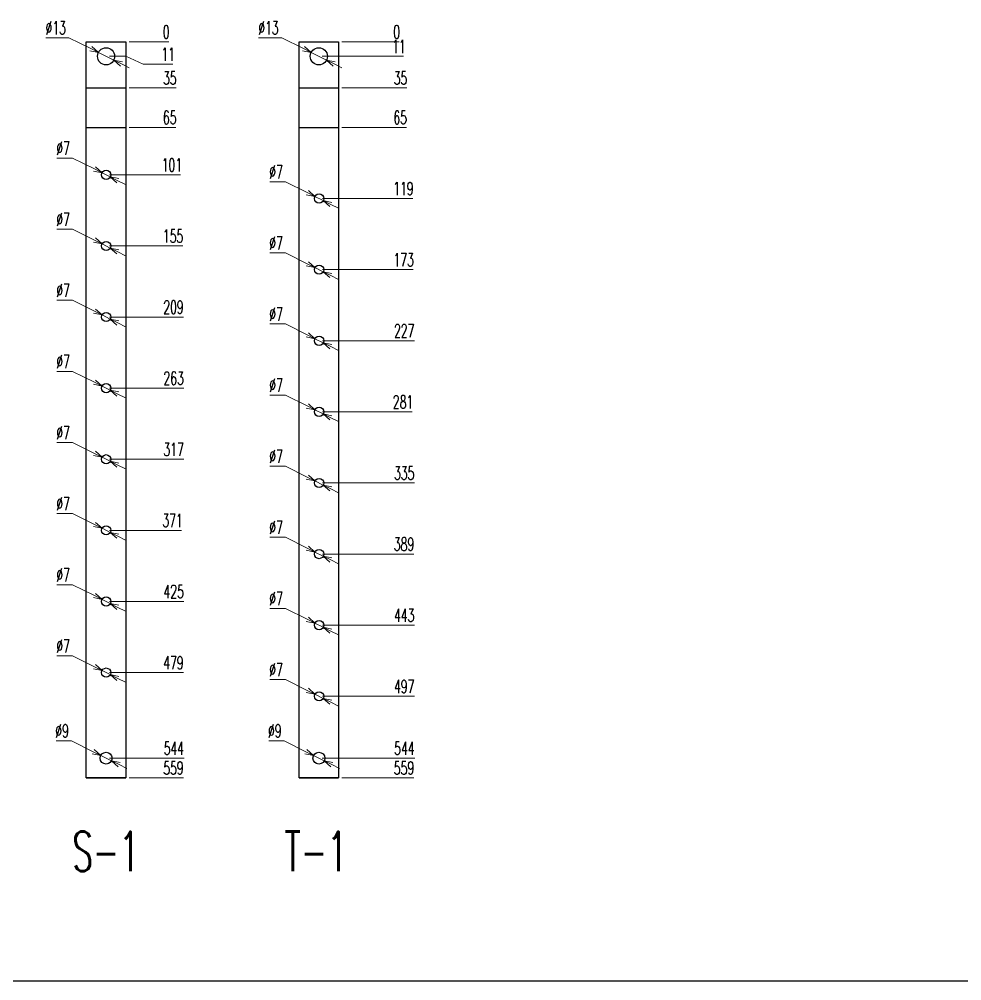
# Model space of a CAD drawing. Header units: millimetres. Extents: x 28713 to 59118, y -54378 to -19615.
# Drawn here: x 38097 to 38813, y -41122 to -40392 of the extents above; entities that cross this region are included whole.
import ezdxf
from ezdxf.enums import TextEntityAlignment as Align

# ---------------------------------------------------------------- set-up
doc = ezdxf.new("R2010")
doc.units = ezdxf.units.MM
doc.header["$LTSCALE"] = 3
doc.layers.add('@.VISIBLE', color=7, linetype='Continuous')
doc.styles.add('Ann_w01', font='romans.shx', dxfattribs={"width": 0.6, "bigfont": 'chineset.shx'})
doc.dimstyles.new('Dim 01_SC05', dxfattribs={"dimscale": 5, "dimtxt": 2, "dimasz": 1.3, "dimexe": 0.5, "dimexo": 0.5, "dimgap": 0.5, "dimtad": 1, "dimtoh": 1, "dimdec": 1, "dimzin": 12, "dimdsep": 46, "dimtxsty": 'Ann_w01', "dimblk": 'OPEN30', "dimcen": 1.5, "dimclrd": 6, "dimclre": 6, "dimclrt": 3, "dimadec": 1, "dimazin": 3, "dimtm": 1e-09, "dimtfac": 1, "dimtdec": 1, "dimtmove": 0, "dimatfit": 3, "dimldrblk": 'OPEN30', "dimfxl": 1, "dimtolj": 1, "dimlwd": 20, "dimlwe": 20, "dimarcsym": 0})

# ---------------------------------------------------------------- blocks, each defined once
blk = doc.blocks.new('*D1082')
at = {"color": 6, "lineweight": 20, "transparency": 16777216}
blk.add_line((38180.85, -40967.8), (38222.09, -40967.8), dxfattribs=at)
at = {"layer": 'Defpoints', "color": 0, "transparency": 16777216}
for p in [(38163.35, -40408.8), (38178.35, -40967.8), (38204.44, -40967.8)]:
    blk.add_point(p, dxfattribs=at)
at = {"color": 3, "transparency": 16777216, "insert": (38214.52, -40960.3), "char_height": 10, "attachment_point": 5, "style": 'Ann_w01'}
blk.add_mtext('\\A1;559', dxfattribs=at)
blk = doc.blocks.new('_Open30')
at = {"color": 0, "linetype": 'ByBlock', "lineweight": -2}
for p, q in [((-1, 0.27), (0, 0)), ((0, 0), (-1, -0.27)), ((0, 0), (-1, 0))]:
    blk.add_line(p, q, dxfattribs=at)
blk = doc.blocks.new('*D1083')
at = {"color": 6, "lineweight": 20, "transparency": 16777216}
blk.add_line((38165.85, -40952.8), (38222.66, -40952.8), dxfattribs=at)
at = {"layer": 'Defpoints', "color": 0, "transparency": 16777216}
for p in [(38163.35, -40408.8), (38163.35, -40952.8), (38204.44, -40952.8)]:
    blk.add_point(p, dxfattribs=at)
at = {"color": 3, "transparency": 16777216, "insert": (38214.8, -40945.3), "char_height": 10, "attachment_point": 5, "style": 'Ann_w01'}
blk.add_mtext('\\A1;544', dxfattribs=at)
blk = doc.blocks.new('*D1084')
at = {"color": 6, "lineweight": 20, "transparency": 16777216}
blk.add_line((38165.91, -40887.82), (38222.09, -40887.82), dxfattribs=at)
at = {"layer": 'Defpoints', "color": 0, "transparency": 16777216}
for p in [(38163.35, -40408.8), (38163.41, -40887.82), (38204.44, -40887.82)]:
    blk.add_point(p, dxfattribs=at)
at = {"color": 3, "transparency": 16777216, "insert": (38214.52, -40880.32), "char_height": 10, "attachment_point": 5, "style": 'Ann_w01'}
blk.add_mtext('\\A1;479', dxfattribs=at)
blk = doc.blocks.new('*D1085')
at = {"color": 6, "lineweight": 20, "transparency": 16777216}
blk.add_line((38165.91, -40833.82), (38222.37, -40833.82), dxfattribs=at)
at = {"layer": 'Defpoints', "color": 0, "transparency": 16777216}
for p in [(38163.35, -40408.8), (38163.41, -40833.82), (38204.44, -40833.82)]:
    blk.add_point(p, dxfattribs=at)
at = {"color": 3, "transparency": 16777216, "insert": (38214.66, -40826.32), "char_height": 10, "attachment_point": 5, "style": 'Ann_w01'}
blk.add_mtext('\\A1;425', dxfattribs=at)
blk = doc.blocks.new('*D1086')
at = {"color": 6, "lineweight": 20, "transparency": 16777216}
blk.add_line((38165.91, -40779.82), (38220.66, -40779.82), dxfattribs=at)
at = {"layer": 'Defpoints', "color": 0, "transparency": 16777216}
for p in [(38163.35, -40408.8), (38163.41, -40779.82), (38204.44, -40779.82)]:
    blk.add_point(p, dxfattribs=at)
at = {"color": 3, "transparency": 16777216, "insert": (38213.8, -40772.32), "char_height": 10, "attachment_point": 5, "style": 'Ann_w01'}
blk.add_mtext('\\A1;371', dxfattribs=at)
blk = doc.blocks.new('*D1087')
at = {"color": 6, "lineweight": 20, "transparency": 16777216}
blk.add_line((38165.91, -40725.82), (38222.37, -40725.82), dxfattribs=at)
at = {"layer": 'Defpoints', "color": 0, "transparency": 16777216}
for p in [(38163.35, -40408.8), (38163.41, -40725.82), (38204.44, -40725.82)]:
    blk.add_point(p, dxfattribs=at)
at = {"color": 3, "transparency": 16777216, "insert": (38214.66, -40718.32), "char_height": 10, "attachment_point": 5, "style": 'Ann_w01'}
blk.add_mtext('\\A1;317', dxfattribs=at)
blk = doc.blocks.new('*D1088')
at = {"color": 6, "lineweight": 20, "transparency": 16777216}
blk.add_line((38165.91, -40671.82), (38222.37, -40671.82), dxfattribs=at)
at = {"layer": 'Defpoints', "color": 0, "transparency": 16777216}
for p in [(38163.35, -40408.8), (38163.41, -40671.82), (38204.44, -40671.82)]:
    blk.add_point(p, dxfattribs=at)
at = {"color": 3, "transparency": 16777216, "insert": (38214.66, -40664.32), "char_height": 10, "attachment_point": 5, "style": 'Ann_w01'}
blk.add_mtext('\\A1;263', dxfattribs=at)
blk = doc.blocks.new('*D1089')
at = {"color": 6, "lineweight": 20, "transparency": 16777216}
blk.add_line((38165.91, -40617.82), (38222.09, -40617.82), dxfattribs=at)
at = {"layer": 'Defpoints', "color": 0, "transparency": 16777216}
for p in [(38163.35, -40408.8), (38163.41, -40617.82), (38204.44, -40617.82)]:
    blk.add_point(p, dxfattribs=at)
at = {"color": 3, "transparency": 16777216, "insert": (38214.52, -40610.32), "char_height": 10, "attachment_point": 5, "style": 'Ann_w01'}
blk.add_mtext('\\A1;209', dxfattribs=at)
blk = doc.blocks.new('*D1090')
at = {"color": 6, "lineweight": 20, "transparency": 16777216}
blk.add_line((38165.91, -40563.82), (38221.52, -40563.82), dxfattribs=at)
at = {"layer": 'Defpoints', "color": 0, "transparency": 16777216}
for p in [(38163.35, -40408.8), (38163.41, -40563.82), (38204.44, -40563.82)]:
    blk.add_point(p, dxfattribs=at)
at = {"color": 3, "transparency": 16777216, "insert": (38214.23, -40556.32), "char_height": 10, "attachment_point": 5, "style": 'Ann_w01'}
blk.add_mtext('\\A1;155', dxfattribs=at)
blk = doc.blocks.new('*D1091')
at = {"color": 6, "lineweight": 20, "transparency": 16777216}
blk.add_line((38165.91, -40509.82), (38219.8, -40509.82), dxfattribs=at)
at = {"layer": 'Defpoints', "color": 0, "transparency": 16777216}
for p in [(38163.35, -40408.8), (38163.41, -40509.82), (38204.44, -40509.82)]:
    blk.add_point(p, dxfattribs=at)
at = {"color": 3, "transparency": 16777216, "insert": (38213.37, -40502.32), "char_height": 10, "attachment_point": 5, "style": 'Ann_w01'}
blk.add_mtext('\\A1;101', dxfattribs=at)
blk = doc.blocks.new('*D1092')
at = {"color": 6, "lineweight": 20, "transparency": 16777216}
blk.add_line((38180.85, -40473.8), (38216.37, -40473.8), dxfattribs=at)
at = {"layer": 'Defpoints', "color": 0, "transparency": 16777216}
for p in [(38163.35, -40408.8), (38178.35, -40473.8), (38204.44, -40473.8)]:
    blk.add_point(p, dxfattribs=at)
at = {"color": 3, "transparency": 16777216, "insert": (38211.66, -40466.3), "char_height": 10, "attachment_point": 5, "style": 'Ann_w01'}
blk.add_mtext('\\A1;65', dxfattribs=at)
blk = doc.blocks.new('*D1093')
at = {"color": 6, "lineweight": 20, "transparency": 16777216}
blk.add_line((38180.85, -40443.8), (38216.66, -40443.8), dxfattribs=at)
at = {"layer": 'Defpoints', "color": 0, "transparency": 16777216}
for p in [(38163.35, -40408.8), (38178.35, -40443.8), (38204.44, -40443.8)]:
    blk.add_point(p, dxfattribs=at)
at = {"color": 3, "transparency": 16777216, "insert": (38211.8, -40436.3), "char_height": 10, "attachment_point": 5, "style": 'Ann_w01'}
blk.add_mtext('\\A1;35', dxfattribs=at)
blk = doc.blocks.new('*D1094')
at = {"color": 6, "lineweight": 20, "transparency": 16777216}
for p, q in [((38165.85, -40419.8), (38178.44, -40419.8)), ((38178.44, -40419.8), (38191.44, -40425.78)), ((38191.44, -40425.78), (38214.09, -40425.78))]:
    blk.add_line(p, q, dxfattribs=at)
at = {"layer": 'Defpoints', "color": 0, "transparency": 16777216}
for p in [(38163.35, -40408.8), (38163.35, -40419.8), (38204.44, -40425.78)]:
    blk.add_point(p, dxfattribs=at)
at = {"color": 3, "transparency": 16777216, "insert": (38210.52, -40418.28), "char_height": 10, "attachment_point": 5, "style": 'Ann_w01'}
blk.add_mtext('\\A1;11', dxfattribs=at)
blk = doc.blocks.new('*D1095')
at = {"color": 6, "lineweight": 20, "transparency": 16777216}
blk.add_line((38180.85, -40408.8), (38210.94, -40408.8), dxfattribs=at)
at = {"layer": 'Defpoints', "color": 0, "transparency": 16777216}
for p in [(38163.35, -40408.8), (38178.35, -40408.8), (38204.44, -40408.8)]:
    blk.add_point(p, dxfattribs=at)
at = {"color": 3, "transparency": 16777216, "insert": (38208.94, -40401.3), "char_height": 10, "attachment_point": 5, "style": 'Ann_w01'}
blk.add_mtext('\\A1;0', dxfattribs=at)
blk = doc.blocks.new('*D1096')
at = {"color": 6, "lineweight": 20, "transparency": 16777216}
blk.add_line((38342.44, -40967.8), (38397.16, -40967.8), dxfattribs=at)
at = {"layer": 'Defpoints', "color": 0, "transparency": 16777216}
for p in [(38324.94, -40408.8), (38339.94, -40967.8), (38379.52, -40967.8)]:
    blk.add_point(p, dxfattribs=at)
at = {"color": 3, "transparency": 16777216, "insert": (38389.59, -40960.3), "char_height": 10, "attachment_point": 5, "style": 'Ann_w01'}
blk.add_mtext('\\A1;559', dxfattribs=at)
blk = doc.blocks.new('*D1097')
at = {"color": 6, "lineweight": 20, "transparency": 16777216}
blk.add_line((38327.44, -40952.8), (38397.73, -40952.8), dxfattribs=at)
at = {"layer": 'Defpoints', "color": 0, "transparency": 16777216}
for p in [(38324.94, -40408.8), (38324.94, -40952.8), (38379.52, -40952.8)]:
    blk.add_point(p, dxfattribs=at)
at = {"color": 3, "transparency": 16777216, "insert": (38389.87, -40945.3), "char_height": 10, "attachment_point": 5, "style": 'Ann_w01'}
blk.add_mtext('\\A1;544', dxfattribs=at)
blk = doc.blocks.new('*D1098')
at = {"color": 6, "lineweight": 20, "transparency": 16777216}
blk.add_line((38327.61, -40905.82), (38397.44, -40905.82), dxfattribs=at)
at = {"layer": 'Defpoints', "color": 0, "transparency": 16777216}
for p in [(38324.94, -40408.8), (38325.11, -40905.82), (38379.52, -40905.82)]:
    blk.add_point(p, dxfattribs=at)
at = {"color": 3, "transparency": 16777216, "insert": (38389.73, -40898.32), "char_height": 10, "attachment_point": 5, "style": 'Ann_w01'}
blk.add_mtext('\\A1;497', dxfattribs=at)
blk = doc.blocks.new('*D1099')
at = {"color": 6, "lineweight": 20, "transparency": 16777216}
blk.add_line((38327.61, -40851.82), (38397.44, -40851.82), dxfattribs=at)
at = {"layer": 'Defpoints', "color": 0, "transparency": 16777216}
for p in [(38324.94, -40408.8), (38325.11, -40851.82), (38379.52, -40851.82)]:
    blk.add_point(p, dxfattribs=at)
at = {"color": 3, "transparency": 16777216, "insert": (38389.73, -40844.32), "char_height": 10, "attachment_point": 5, "style": 'Ann_w01'}
blk.add_mtext('\\A1;443', dxfattribs=at)
blk = doc.blocks.new('*D1100')
at = {"color": 6, "lineweight": 20, "transparency": 16777216}
blk.add_line((38327.61, -40797.82), (38397.16, -40797.82), dxfattribs=at)
at = {"layer": 'Defpoints', "color": 0, "transparency": 16777216}
for p in [(38324.94, -40408.8), (38325.11, -40797.82), (38379.52, -40797.82)]:
    blk.add_point(p, dxfattribs=at)
at = {"color": 3, "transparency": 16777216, "insert": (38389.59, -40790.32), "char_height": 10, "attachment_point": 5, "style": 'Ann_w01'}
blk.add_mtext('\\A1;389', dxfattribs=at)
blk = doc.blocks.new('*D1101')
at = {"color": 6, "lineweight": 20, "transparency": 16777216}
blk.add_line((38327.61, -40743.82), (38397.44, -40743.82), dxfattribs=at)
at = {"layer": 'Defpoints', "color": 0, "transparency": 16777216}
for p in [(38324.94, -40408.8), (38325.11, -40743.82), (38379.52, -40743.82)]:
    blk.add_point(p, dxfattribs=at)
at = {"color": 3, "transparency": 16777216, "insert": (38389.73, -40736.32), "char_height": 10, "attachment_point": 5, "style": 'Ann_w01'}
blk.add_mtext('\\A1;335', dxfattribs=at)
blk = doc.blocks.new('*D1102')
at = {"color": 6, "lineweight": 20, "transparency": 16777216}
blk.add_line((38327.61, -40689.82), (38395.73, -40689.82), dxfattribs=at)
at = {"layer": 'Defpoints', "color": 0, "transparency": 16777216}
for p in [(38324.94, -40408.8), (38325.11, -40689.82), (38379.52, -40689.82)]:
    blk.add_point(p, dxfattribs=at)
at = {"color": 3, "transparency": 16777216, "insert": (38388.87, -40682.32), "char_height": 10, "attachment_point": 5, "style": 'Ann_w01'}
blk.add_mtext('\\A1;281', dxfattribs=at)
blk = doc.blocks.new('*D1103')
at = {"color": 6, "lineweight": 20, "transparency": 16777216}
blk.add_line((38327.61, -40635.82), (38397.44, -40635.82), dxfattribs=at)
at = {"layer": 'Defpoints', "color": 0, "transparency": 16777216}
for p in [(38324.94, -40408.8), (38325.11, -40635.82), (38379.52, -40635.82)]:
    blk.add_point(p, dxfattribs=at)
at = {"color": 3, "transparency": 16777216, "insert": (38389.73, -40628.32), "char_height": 10, "attachment_point": 5, "style": 'Ann_w01'}
blk.add_mtext('\\A1;227', dxfattribs=at)
blk = doc.blocks.new('*D1104')
at = {"color": 6, "lineweight": 20, "transparency": 16777216}
blk.add_line((38327.61, -40581.82), (38396.59, -40581.82), dxfattribs=at)
at = {"layer": 'Defpoints', "color": 0, "transparency": 16777216}
for p in [(38324.94, -40408.8), (38325.11, -40581.82), (38379.52, -40581.82)]:
    blk.add_point(p, dxfattribs=at)
at = {"color": 3, "transparency": 16777216, "insert": (38389.3, -40574.32), "char_height": 10, "attachment_point": 5, "style": 'Ann_w01'}
blk.add_mtext('\\A1;173', dxfattribs=at)
blk = doc.blocks.new('*D1105')
at = {"color": 6, "lineweight": 20, "transparency": 16777216}
blk.add_line((38327.61, -40527.82), (38396.3, -40527.82), dxfattribs=at)
at = {"layer": 'Defpoints', "color": 0, "transparency": 16777216}
for p in [(38324.94, -40408.8), (38325.11, -40527.82), (38379.52, -40527.82)]:
    blk.add_point(p, dxfattribs=at)
at = {"color": 3, "transparency": 16777216, "insert": (38389.16, -40520.32), "char_height": 10, "attachment_point": 5, "style": 'Ann_w01'}
blk.add_mtext('\\A1;119', dxfattribs=at)
blk = doc.blocks.new('*D1106')
at = {"color": 6, "lineweight": 20, "transparency": 16777216}
blk.add_line((38342.44, -40473.8), (38391.44, -40473.8), dxfattribs=at)
at = {"layer": 'Defpoints', "color": 0, "transparency": 16777216}
for p in [(38324.94, -40408.8), (38339.94, -40473.8), (38379.52, -40473.8)]:
    blk.add_point(p, dxfattribs=at)
at = {"color": 3, "transparency": 16777216, "insert": (38386.73, -40466.3), "char_height": 10, "attachment_point": 5, "style": 'Ann_w01'}
blk.add_mtext('\\A1;65', dxfattribs=at)
blk = doc.blocks.new('*D1107')
at = {"color": 6, "lineweight": 20, "transparency": 16777216}
blk.add_line((38342.44, -40443.8), (38391.73, -40443.8), dxfattribs=at)
at = {"layer": 'Defpoints', "color": 0, "transparency": 16777216}
for p in [(38324.94, -40408.8), (38339.94, -40443.8), (38379.52, -40443.8)]:
    blk.add_point(p, dxfattribs=at)
at = {"color": 3, "transparency": 16777216, "insert": (38386.87, -40436.3), "char_height": 10, "attachment_point": 5, "style": 'Ann_w01'}
blk.add_mtext('\\A1;35', dxfattribs=at)
blk = doc.blocks.new('*D1108')
at = {"color": 6, "lineweight": 20, "transparency": 16777216}
blk.add_line((38327.44, -40419.8), (38389.16, -40419.8), dxfattribs=at)
at = {"layer": 'Defpoints', "color": 0, "transparency": 16777216}
for p in [(38324.94, -40408.8), (38324.94, -40419.8), (38379.52, -40419.8)]:
    blk.add_point(p, dxfattribs=at)
at = {"color": 3, "transparency": 16777216, "insert": (38385.59, -40412.3), "char_height": 10, "attachment_point": 5, "style": 'Ann_w01'}
blk.add_mtext('\\A1;11', dxfattribs=at)
blk = doc.blocks.new('*D1109')
at = {"color": 6, "lineweight": 20, "transparency": 16777216}
blk.add_line((38342.44, -40408.8), (38386.02, -40408.8), dxfattribs=at)
at = {"layer": 'Defpoints', "color": 0, "transparency": 16777216}
for p in [(38324.94, -40408.8), (38339.94, -40408.8), (38379.52, -40408.8)]:
    blk.add_point(p, dxfattribs=at)
at = {"color": 3, "transparency": 16777216, "insert": (38384.02, -40401.3), "char_height": 10, "attachment_point": 5, "style": 'Ann_w01'}
blk.add_mtext('\\A1;0', dxfattribs=at)
blk = doc.blocks.new('*D1110')
at = {"color": 6, "lineweight": 20, "transparency": 16777216}
for p, q in [((38287.7, -40893.07), (38299.62, -40893.07)), ((38299.62, -40893.07), (38316.17, -40901.34)), ((38328.24, -40907.38), (38321.98, -40904.25)), ((38334.05, -40910.29), (38339.87, -40913.2))]:
    blk.add_line(p, q, dxfattribs=at)
at = {"layer": 'Defpoints', "color": 0, "transparency": 16777216}
for p in [(38321.98, -40904.25), (38328.24, -40907.38)]:
    blk.add_point(p, dxfattribs=at)
at = {"color": 6, "lineweight": 20, "transparency": 16777216, "xscale": 6.5, "yscale": 6.5, "zscale": 6.5}
for p, rotation in [((38321.98, -40904.25), 333.4206210390818), ((38328.24, -40907.38), 153.4206210390818)]:
    blk.add_blockref('_Open30', p, dxfattribs=dict(at, rotation=rotation))
at = {"color": 3, "transparency": 16777216, "insert": (38292.41, -40885.57), "char_height": 10, "attachment_point": 5, "style": 'Ann_w01'}
blk.add_mtext('\\A1;∅7', dxfattribs=at)
blk = doc.blocks.new('*D1111')
at = {"color": 6, "lineweight": 20, "transparency": 16777216}
for p, q in [((38287.7, -40839.07), (38299.62, -40839.07)), ((38299.62, -40839.07), (38316.17, -40847.34)), ((38328.24, -40853.38), (38321.98, -40850.25)), ((38334.05, -40856.29), (38339.87, -40859.2))]:
    blk.add_line(p, q, dxfattribs=at)
at = {"layer": 'Defpoints', "color": 0, "transparency": 16777216}
for p in [(38321.98, -40850.25), (38328.24, -40853.38)]:
    blk.add_point(p, dxfattribs=at)
at = {"color": 6, "lineweight": 20, "transparency": 16777216, "xscale": 6.5, "yscale": 6.5, "zscale": 6.5}
for p, rotation in [((38321.98, -40850.25), 333.4206210388421), ((38328.24, -40853.38), 153.4206210388421)]:
    blk.add_blockref('_Open30', p, dxfattribs=dict(at, rotation=rotation))
at = {"color": 3, "transparency": 16777216, "insert": (38292.41, -40831.57), "char_height": 10, "attachment_point": 5, "style": 'Ann_w01'}
blk.add_mtext('\\A1;∅7', dxfattribs=at)
blk = doc.blocks.new('*D1112')
at = {"color": 6, "lineweight": 20, "transparency": 16777216}
for p, q in [((38287.7, -40785.07), (38299.62, -40785.07)), ((38299.62, -40785.07), (38316.17, -40793.34)), ((38328.24, -40799.38), (38321.98, -40796.25)), ((38334.05, -40802.29), (38339.87, -40805.2))]:
    blk.add_line(p, q, dxfattribs=at)
at = {"layer": 'Defpoints', "color": 0, "transparency": 16777216}
for p in [(38321.98, -40796.25), (38328.24, -40799.38)]:
    blk.add_point(p, dxfattribs=at)
at = {"color": 6, "lineweight": 20, "transparency": 16777216, "xscale": 6.5, "yscale": 6.5, "zscale": 6.5}
for p, rotation in [((38321.98, -40796.25), 333.4206210391085), ((38328.24, -40799.38), 153.4206210391085)]:
    blk.add_blockref('_Open30', p, dxfattribs=dict(at, rotation=rotation))
at = {"color": 3, "transparency": 16777216, "insert": (38292.41, -40777.57), "char_height": 10, "attachment_point": 5, "style": 'Ann_w01'}
blk.add_mtext('\\A1;∅7', dxfattribs=at)
blk = doc.blocks.new('*D1113')
at = {"color": 6, "lineweight": 20, "transparency": 16777216}
for p, q in [((38287.7, -40731.07), (38299.62, -40731.07)), ((38299.62, -40731.07), (38316.17, -40739.34)), ((38328.24, -40745.38), (38321.98, -40742.25)), ((38334.05, -40748.29), (38339.87, -40751.2))]:
    blk.add_line(p, q, dxfattribs=at)
at = {"layer": 'Defpoints', "color": 0, "transparency": 16777216}
for p in [(38321.98, -40742.25), (38328.24, -40745.38)]:
    blk.add_point(p, dxfattribs=at)
at = {"color": 6, "lineweight": 20, "transparency": 16777216, "xscale": 6.5, "yscale": 6.5, "zscale": 6.5}
for p, rotation in [((38321.98, -40742.25), 333.4206210390285), ((38328.24, -40745.38), 153.4206210390285)]:
    blk.add_blockref('_Open30', p, dxfattribs=dict(at, rotation=rotation))
at = {"color": 3, "transparency": 16777216, "insert": (38292.41, -40723.57), "char_height": 10, "attachment_point": 5, "style": 'Ann_w01'}
blk.add_mtext('\\A1;∅7', dxfattribs=at)
blk = doc.blocks.new('*D1114')
at = {"color": 6, "lineweight": 20, "transparency": 16777216}
for p, q in [((38287.7, -40677.07), (38299.62, -40677.07)), ((38299.62, -40677.07), (38316.17, -40685.34)), ((38328.24, -40691.38), (38321.98, -40688.25)), ((38334.05, -40694.29), (38339.87, -40697.2))]:
    blk.add_line(p, q, dxfattribs=at)
at = {"layer": 'Defpoints', "color": 0, "transparency": 16777216}
for p in [(38321.98, -40688.25), (38328.24, -40691.38)]:
    blk.add_point(p, dxfattribs=at)
at = {"color": 6, "lineweight": 20, "transparency": 16777216, "xscale": 6.5, "yscale": 6.5, "zscale": 6.5}
for p, rotation in [((38321.98, -40688.25), 333.4206210391351), ((38328.24, -40691.38), 153.4206210391351)]:
    blk.add_blockref('_Open30', p, dxfattribs=dict(at, rotation=rotation))
at = {"color": 3, "transparency": 16777216, "insert": (38292.41, -40669.57), "char_height": 10, "attachment_point": 5, "style": 'Ann_w01'}
blk.add_mtext('\\A1;∅7', dxfattribs=at)
blk = doc.blocks.new('*D1115')
at = {"color": 6, "lineweight": 20, "transparency": 16777216}
for p, q in [((38287.7, -40623.07), (38299.62, -40623.07)), ((38299.62, -40623.07), (38316.17, -40631.34)), ((38328.24, -40637.38), (38321.98, -40634.25)), ((38334.05, -40640.29), (38339.87, -40643.2))]:
    blk.add_line(p, q, dxfattribs=at)
at = {"layer": 'Defpoints', "color": 0, "transparency": 16777216}
for p in [(38321.98, -40634.25), (38328.24, -40637.38)]:
    blk.add_point(p, dxfattribs=at)
at = {"color": 6, "lineweight": 20, "transparency": 16777216, "xscale": 6.5, "yscale": 6.5, "zscale": 6.5}
for p, rotation in [((38321.98, -40634.25), 333.4206210396145), ((38328.24, -40637.38), 153.4206210396145)]:
    blk.add_blockref('_Open30', p, dxfattribs=dict(at, rotation=rotation))
at = {"color": 3, "transparency": 16777216, "insert": (38292.41, -40615.57), "char_height": 10, "attachment_point": 5, "style": 'Ann_w01'}
blk.add_mtext('\\A1;∅7', dxfattribs=at)
blk = doc.blocks.new('*D1116')
at = {"color": 6, "lineweight": 20, "transparency": 16777216}
for p, q in [((38287.7, -40569.07), (38299.62, -40569.07)), ((38299.62, -40569.07), (38316.17, -40577.34)), ((38328.24, -40583.38), (38321.98, -40580.25)), ((38334.05, -40586.29), (38339.87, -40589.2))]:
    blk.add_line(p, q, dxfattribs=at)
at = {"layer": 'Defpoints', "color": 0, "transparency": 16777216}
for p in [(38321.98, -40580.25), (38328.24, -40583.38)]:
    blk.add_point(p, dxfattribs=at)
at = {"color": 6, "lineweight": 20, "transparency": 16777216, "xscale": 6.5, "yscale": 6.5, "zscale": 6.5}
for p, rotation in [((38321.98, -40580.25), 333.4206210391351), ((38328.24, -40583.38), 153.4206210391351)]:
    blk.add_blockref('_Open30', p, dxfattribs=dict(at, rotation=rotation))
at = {"color": 3, "transparency": 16777216, "insert": (38292.41, -40561.57), "char_height": 10, "attachment_point": 5, "style": 'Ann_w01'}
blk.add_mtext('\\A1;∅7', dxfattribs=at)
blk = doc.blocks.new('*D1117')
at = {"color": 6, "lineweight": 20, "transparency": 16777216}
for p, q in [((38287.7, -40515.07), (38299.62, -40515.07)), ((38299.62, -40515.07), (38316.17, -40523.34)), ((38328.24, -40529.38), (38321.98, -40526.25)), ((38334.05, -40532.29), (38339.87, -40535.2))]:
    blk.add_line(p, q, dxfattribs=at)
at = {"layer": 'Defpoints', "color": 0, "transparency": 16777216}
for p in [(38321.98, -40526.25), (38328.24, -40529.38)]:
    blk.add_point(p, dxfattribs=at)
at = {"color": 6, "lineweight": 20, "transparency": 16777216, "xscale": 6.5, "yscale": 6.5, "zscale": 6.5}
for p, rotation in [((38321.98, -40526.25), 333.4206210393748), ((38328.24, -40529.38), 153.4206210393748)]:
    blk.add_blockref('_Open30', p, dxfattribs=dict(at, rotation=rotation))
at = {"color": 3, "transparency": 16777216, "insert": (38292.41, -40507.57), "char_height": 10, "attachment_point": 5, "style": 'Ann_w01'}
blk.add_mtext('\\A1;∅7', dxfattribs=at)
blk = doc.blocks.new('*D1118')
at = {"color": 6, "lineweight": 20, "transparency": 16777216}
for p, q in [((38126, -40875.07), (38137.93, -40875.07)), ((38137.93, -40875.07), (38154.47, -40883.34)), ((38166.54, -40889.38), (38160.28, -40886.25)), ((38172.36, -40892.29), (38178.17, -40895.2))]:
    blk.add_line(p, q, dxfattribs=at)
at = {"layer": 'Defpoints', "color": 0, "transparency": 16777216}
for p in [(38160.28, -40886.25), (38166.54, -40889.38)]:
    blk.add_point(p, dxfattribs=at)
at = {"color": 6, "lineweight": 20, "transparency": 16777216, "xscale": 6.5, "yscale": 6.5, "zscale": 6.5}
for p, rotation in [((38160.28, -40886.25), 333.4206210393482), ((38166.54, -40889.38), 153.4206210393482)]:
    blk.add_blockref('_Open30', p, dxfattribs=dict(at, rotation=rotation))
at = {"color": 3, "transparency": 16777216, "insert": (38130.71, -40867.57), "char_height": 10, "attachment_point": 5, "style": 'Ann_w01'}
blk.add_mtext('\\A1;∅7', dxfattribs=at)
blk = doc.blocks.new('*D1119')
at = {"color": 6, "lineweight": 20, "transparency": 16777216}
for p, q in [((38126, -40821.07), (38137.93, -40821.07)), ((38137.93, -40821.07), (38154.47, -40829.34)), ((38166.54, -40835.38), (38160.28, -40832.25)), ((38172.36, -40838.29), (38178.17, -40841.2))]:
    blk.add_line(p, q, dxfattribs=at)
at = {"layer": 'Defpoints', "color": 0, "transparency": 16777216}
for p in [(38160.28, -40832.25), (38166.54, -40835.38)]:
    blk.add_point(p, dxfattribs=at)
at = {"color": 6, "lineweight": 20, "transparency": 16777216, "xscale": 6.5, "yscale": 6.5, "zscale": 6.5}
for p, rotation in [((38160.28, -40832.25), 333.4206210391883), ((38166.54, -40835.38), 153.4206210391884)]:
    blk.add_blockref('_Open30', p, dxfattribs=dict(at, rotation=rotation))
at = {"color": 3, "transparency": 16777216, "insert": (38130.71, -40813.57), "char_height": 10, "attachment_point": 5, "style": 'Ann_w01'}
blk.add_mtext('\\A1;∅7', dxfattribs=at)
blk = doc.blocks.new('*D1120')
at = {"color": 6, "lineweight": 20, "transparency": 16777216}
for p, q in [((38126, -40767.07), (38137.93, -40767.07)), ((38137.93, -40767.07), (38154.47, -40775.34)), ((38166.54, -40781.38), (38160.28, -40778.25)), ((38172.36, -40784.29), (38178.17, -40787.2))]:
    blk.add_line(p, q, dxfattribs=at)
at = {"layer": 'Defpoints', "color": 0, "transparency": 16777216}
for p in [(38160.28, -40778.25), (38166.54, -40781.38)]:
    blk.add_point(p, dxfattribs=at)
at = {"color": 6, "lineweight": 20, "transparency": 16777216, "xscale": 6.5, "yscale": 6.5, "zscale": 6.5}
for p, rotation in [((38160.28, -40778.25), 333.4206210390818), ((38166.54, -40781.38), 153.4206210390818)]:
    blk.add_blockref('_Open30', p, dxfattribs=dict(at, rotation=rotation))
at = {"color": 3, "transparency": 16777216, "insert": (38130.71, -40759.57), "char_height": 10, "attachment_point": 5, "style": 'Ann_w01'}
blk.add_mtext('\\A1;∅7', dxfattribs=at)
blk = doc.blocks.new('*D1121')
at = {"color": 6, "lineweight": 20, "transparency": 16777216}
for p, q in [((38126, -40713.07), (38137.93, -40713.07)), ((38137.93, -40713.07), (38154.47, -40721.34)), ((38166.54, -40727.38), (38160.28, -40724.25)), ((38172.36, -40730.29), (38178.17, -40733.2))]:
    blk.add_line(p, q, dxfattribs=at)
at = {"layer": 'Defpoints', "color": 0, "transparency": 16777216}
for p in [(38160.28, -40724.25), (38166.54, -40727.38)]:
    blk.add_point(p, dxfattribs=at)
at = {"color": 6, "lineweight": 20, "transparency": 16777216, "xscale": 6.5, "yscale": 6.5, "zscale": 6.5}
for p, rotation in [((38160.28, -40724.25), 333.4206210391351), ((38166.54, -40727.38), 153.4206210391351)]:
    blk.add_blockref('_Open30', p, dxfattribs=dict(at, rotation=rotation))
at = {"color": 3, "transparency": 16777216, "insert": (38130.71, -40705.57), "char_height": 10, "attachment_point": 5, "style": 'Ann_w01'}
blk.add_mtext('\\A1;∅7', dxfattribs=at)
blk = doc.blocks.new('*D1122')
at = {"color": 6, "lineweight": 20, "transparency": 16777216}
for p, q in [((38126, -40659.07), (38137.93, -40659.07)), ((38137.93, -40659.07), (38154.47, -40667.34)), ((38166.54, -40673.38), (38160.28, -40670.25)), ((38172.36, -40676.29), (38178.17, -40679.2))]:
    blk.add_line(p, q, dxfattribs=at)
at = {"layer": 'Defpoints', "color": 0, "transparency": 16777216}
for p in [(38160.28, -40670.25), (38166.54, -40673.38)]:
    blk.add_point(p, dxfattribs=at)
at = {"color": 6, "lineweight": 20, "transparency": 16777216, "xscale": 6.5, "yscale": 6.5, "zscale": 6.5}
for p, rotation in [((38160.28, -40670.25), 333.420621039215), ((38166.54, -40673.38), 153.420621039215)]:
    blk.add_blockref('_Open30', p, dxfattribs=dict(at, rotation=rotation))
at = {"color": 3, "transparency": 16777216, "insert": (38130.71, -40651.57), "char_height": 10, "attachment_point": 5, "style": 'Ann_w01'}
blk.add_mtext('\\A1;∅7', dxfattribs=at)
blk = doc.blocks.new('*D1123')
at = {"color": 6, "lineweight": 20, "transparency": 16777216}
for p, q in [((38126, -40605.07), (38137.93, -40605.07)), ((38137.93, -40605.07), (38154.47, -40613.34)), ((38166.54, -40619.38), (38160.28, -40616.25)), ((38172.36, -40622.29), (38178.17, -40625.2))]:
    blk.add_line(p, q, dxfattribs=at)
at = {"layer": 'Defpoints', "color": 0, "transparency": 16777216}
for p in [(38160.28, -40616.25), (38166.54, -40619.38)]:
    blk.add_point(p, dxfattribs=at)
at = {"color": 6, "lineweight": 20, "transparency": 16777216, "xscale": 6.5, "yscale": 6.5, "zscale": 6.5}
for p, rotation in [((38160.28, -40616.25), 333.4206210388954), ((38166.54, -40619.38), 153.4206210388954)]:
    blk.add_blockref('_Open30', p, dxfattribs=dict(at, rotation=rotation))
at = {"color": 3, "transparency": 16777216, "insert": (38130.71, -40597.57), "char_height": 10, "attachment_point": 5, "style": 'Ann_w01'}
blk.add_mtext('\\A1;∅7', dxfattribs=at)
blk = doc.blocks.new('*D1124')
at = {"color": 6, "lineweight": 20, "transparency": 16777216}
for p, q in [((38126, -40551.07), (38137.93, -40551.07)), ((38137.93, -40551.07), (38154.47, -40559.34)), ((38166.54, -40565.38), (38160.28, -40562.25)), ((38172.36, -40568.29), (38178.17, -40571.2))]:
    blk.add_line(p, q, dxfattribs=at)
at = {"layer": 'Defpoints', "color": 0, "transparency": 16777216}
for p in [(38160.28, -40562.25), (38166.54, -40565.38)]:
    blk.add_point(p, dxfattribs=at)
at = {"color": 6, "lineweight": 20, "transparency": 16777216, "xscale": 6.5, "yscale": 6.5, "zscale": 6.5}
for p, rotation in [((38160.28, -40562.25), 333.4206210394013), ((38166.54, -40565.38), 153.4206210394014)]:
    blk.add_blockref('_Open30', p, dxfattribs=dict(at, rotation=rotation))
at = {"color": 3, "transparency": 16777216, "insert": (38130.71, -40543.57), "char_height": 10, "attachment_point": 5, "style": 'Ann_w01'}
blk.add_mtext('\\A1;∅7', dxfattribs=at)
blk = doc.blocks.new('*D1125')
at = {"color": 6, "lineweight": 20, "transparency": 16777216}
for p, q in [((38126, -40497.07), (38137.93, -40497.07)), ((38137.93, -40497.07), (38154.47, -40505.34)), ((38166.54, -40511.38), (38160.28, -40508.25)), ((38172.36, -40514.29), (38178.17, -40517.2))]:
    blk.add_line(p, q, dxfattribs=at)
at = {"layer": 'Defpoints', "color": 0, "transparency": 16777216}
for p in [(38160.28, -40508.25), (38166.54, -40511.38)]:
    blk.add_point(p, dxfattribs=at)
at = {"color": 6, "lineweight": 20, "transparency": 16777216, "xscale": 6.5, "yscale": 6.5, "zscale": 6.5}
for p, rotation in [((38160.28, -40508.25), 333.4206210391085), ((38166.54, -40511.38), 153.4206210391085)]:
    blk.add_blockref('_Open30', p, dxfattribs=dict(at, rotation=rotation))
at = {"color": 3, "transparency": 16777216, "insert": (38130.71, -40489.57), "char_height": 10, "attachment_point": 5, "style": 'Ann_w01'}
blk.add_mtext('\\A1;∅7', dxfattribs=at)
blk = doc.blocks.new('*D1134')
at = {"color": 6, "lineweight": 20, "transparency": 16777216}
for p, q in [((38279.12, -40405.71), (38296.77, -40405.71)), ((38296.77, -40405.71), (38313.31, -40413.98)), ((38330.75, -40422.71), (38319.12, -40416.89)), ((38336.56, -40425.62), (38342.38, -40428.53))]:
    blk.add_line(p, q, dxfattribs=at)
at = {"layer": 'Defpoints', "color": 0, "transparency": 16777216}
for p in [(38319.12, -40416.89), (38330.75, -40422.71)]:
    blk.add_point(p, dxfattribs=at)
at = {"color": 6, "lineweight": 20, "transparency": 16777216, "xscale": 6.5, "yscale": 6.5, "zscale": 6.5}
for p, rotation in [((38319.12, -40416.89), 333.4206210391208), ((38330.75, -40422.71), 153.4206210391207)]:
    blk.add_blockref('_Open30', p, dxfattribs=dict(at, rotation=rotation))
at = {"color": 3, "transparency": 16777216, "insert": (38286.7, -40398.21), "char_height": 10, "attachment_point": 5, "style": 'Ann_w01'}
blk.add_mtext('\\A1;∅13', dxfattribs=at)
blk = doc.blocks.new('*D1135')
at = {"color": 6, "lineweight": 20, "transparency": 16777216}
for p, q in [((38286.91, -40939.6), (38298.56, -40939.6)), ((38298.56, -40939.6), (38315.1, -40947.88)), ((38328.96, -40954.81), (38320.91, -40950.79)), ((38334.78, -40957.72), (38340.59, -40960.63))]:
    blk.add_line(p, q, dxfattribs=at)
at = {"layer": 'Defpoints', "color": 0, "transparency": 16777216}
for p in [(38320.91, -40950.79), (38328.96, -40954.81)]:
    blk.add_point(p, dxfattribs=at)
at = {"color": 6, "lineweight": 20, "transparency": 16777216, "xscale": 6.5, "yscale": 6.5, "zscale": 6.5}
for p, rotation in [((38320.91, -40950.79), 333.4206210391972), ((38328.96, -40954.81), 153.4206210391972)]:
    blk.add_blockref('_Open30', p, dxfattribs=dict(at, rotation=rotation))
at = {"color": 3, "transparency": 16777216, "insert": (38291.48, -40932.1), "char_height": 10, "attachment_point": 5, "style": 'Ann_w01'}
blk.add_mtext('\\A1;∅9', dxfattribs=at)
blk = doc.blocks.new('*D1136')
at = {"color": 6, "lineweight": 20, "transparency": 16777216}
for p, q in [((38117.54, -40405.71), (38135.18, -40405.71)), ((38135.18, -40405.71), (38151.73, -40413.98)), ((38169.17, -40422.71), (38157.54, -40416.89)), ((38174.98, -40425.62), (38180.79, -40428.53))]:
    blk.add_line(p, q, dxfattribs=at)
at = {"layer": 'Defpoints', "color": 0, "transparency": 16777216}
for p in [(38157.54, -40416.89), (38169.17, -40422.71)]:
    blk.add_point(p, dxfattribs=at)
at = {"color": 6, "lineweight": 20, "transparency": 16777216, "xscale": 6.5, "yscale": 6.5, "zscale": 6.5}
for p, rotation in [((38157.54, -40416.89), 333.4206210391781), ((38169.17, -40422.71), 153.4206210391781)]:
    blk.add_blockref('_Open30', p, dxfattribs=dict(at, rotation=rotation))
at = {"color": 3, "transparency": 16777216, "insert": (38125.11, -40398.21), "char_height": 10, "attachment_point": 5, "style": 'Ann_w01'}
blk.add_mtext('\\A1;∅13', dxfattribs=at)
blk = doc.blocks.new('*D1137')
at = {"color": 6, "lineweight": 20, "transparency": 16777216}
for p, q in [((38125.33, -40939.6), (38136.97, -40939.6)), ((38136.97, -40939.6), (38153.51, -40947.88)), ((38167.38, -40954.81), (38159.33, -40950.79)), ((38173.19, -40957.72), (38179, -40960.63))]:
    blk.add_line(p, q, dxfattribs=at)
at = {"layer": 'Defpoints', "color": 0, "transparency": 16777216}
for p in [(38159.33, -40950.79), (38167.38, -40954.81)]:
    blk.add_point(p, dxfattribs=at)
at = {"color": 6, "lineweight": 20, "transparency": 16777216, "xscale": 6.5, "yscale": 6.5, "zscale": 6.5}
for p, rotation in [((38159.33, -40950.79), 333.420621039135), ((38167.38, -40954.81), 153.420621039135)]:
    blk.add_blockref('_Open30', p, dxfattribs=dict(at, rotation=rotation))
at = {"color": 3, "transparency": 16777216, "insert": (38129.9, -40932.1), "char_height": 10, "attachment_point": 5, "style": 'Ann_w01'}
blk.add_mtext('\\A1;∅9', dxfattribs=at)

msp = doc.modelspace()

# ---------------------------------------------------------------- linework, layer by layer
msp.add_line((37480.91, -41121.86), (40185.4, -41121.86))
at = {"layer": '@.VISIBLE', "color": 2}
msp.add_line((38148.35, -40967.8), (38178.35, -40967.8), dxfattribs=at)
at = {"layer": '@.VISIBLE', "color": 4}
msp.add_line((38309.94, -40967.8), (38339.94, -40967.8), dxfattribs=at)
at = {"layer": '@.VISIBLE', "color": 2}
for points in [[(38148.35, -40967.8), (38148.35, -40408.8), (38178.35, -40408.8), (38178.35, -40967.8)], [(38148.35, -40967.8), (38148.35, -40443.8), (38178.35, -40443.8), (38178.35, -40967.8)], [(38148.35, -40967.8), (38148.35, -40473.8), (38178.35, -40473.8), (38178.35, -40967.8)]]:
    msp.add_lwpolyline(points, close=True, dxfattribs=at)
at = {"layer": '@.VISIBLE', "color": 4}
for points in [[(38309.94, -40967.8), (38309.94, -40408.8), (38339.94, -40408.8), (38339.94, -40967.8)], [(38309.94, -40967.8), (38309.94, -40443.8), (38339.94, -40443.8), (38339.94, -40967.8)], [(38309.94, -40967.8), (38309.94, -40473.8), (38339.94, -40473.8), (38339.94, -40967.8)]]:
    msp.add_lwpolyline(points, close=True, dxfattribs=at)
at = {"layer": '@.VISIBLE', "color": 2}
for centre, radius in [((38163.35, -40419.8), 6.5), ((38163.41, -40509.82), 3.5), ((38163.41, -40563.82), 3.5), ((38163.41, -40617.82), 3.5), ((38163.41, -40671.82), 3.5), ((38163.41, -40725.82), 3.5), ((38163.41, -40779.82), 3.5), ((38163.41, -40833.82), 3.5), ((38163.41, -40887.82), 3.5), ((38163.35, -40952.8), 4.5)]:
    msp.add_circle(centre, radius, dxfattribs=at)
at = {"layer": '@.VISIBLE', "color": 4}
for centre, radius in [((38324.94, -40419.8), 6.5), ((38325.11, -40527.82), 3.5), ((38325.11, -40581.82), 3.5), ((38325.11, -40635.82), 3.5), ((38325.11, -40689.82), 3.5), ((38325.11, -40743.82), 3.5), ((38325.11, -40797.82), 3.5), ((38325.11, -40851.82), 3.5), ((38325.11, -40905.82), 3.5), ((38324.94, -40952.8), 4.5)]:
    msp.add_circle(centre, radius, dxfattribs=at)

# ---------------------------------------------------------------- texts
at = {"style": 'Ann_w01', "width": 0.6}
for s, p in [('S-1', (38163.27, -41023.59)), ('T-1', (38322.8, -41023.59))]:
    msp.add_text(s, height=30, dxfattribs=at).set_placement(p, align=Align.MIDDLE_CENTER)

# ---------------------------------------------------------------- dimensions: what is measured, and where the dimension line sits
for p1, p2, picture, middle in [((38169.17, -40422.71), (38157.54, -40416.89), '*D1136', (38125.11, -40405.71)), ((38330.75, -40422.71), (38319.12, -40416.89), '*D1134', (38286.7, -40405.71)), ((38166.54, -40511.38), (38160.28, -40508.25), '*D1125', (38130.71, -40497.07)), ((38328.24, -40529.38), (38321.98, -40526.25), '*D1117', (38292.41, -40515.07)), ((38166.54, -40565.38), (38160.28, -40562.25), '*D1124', (38130.71, -40551.07)), ((38328.24, -40583.38), (38321.98, -40580.25), '*D1116', (38292.41, -40569.07)), ((38166.54, -40619.38), (38160.28, -40616.25), '*D1123', (38130.71, -40605.07)), ((38328.24, -40637.38), (38321.98, -40634.25), '*D1115', (38292.41, -40623.07)), ((38166.54, -40673.38), (38160.28, -40670.25), '*D1122', (38130.71, -40659.07)), ((38328.24, -40691.38), (38321.98, -40688.25), '*D1114', (38292.41, -40677.07)), ((38166.54, -40727.38), (38160.28, -40724.25), '*D1121', (38130.71, -40713.07)), ((38328.24, -40745.38), (38321.98, -40742.25), '*D1113', (38292.41, -40731.07)), ((38166.54, -40781.38), (38160.28, -40778.25), '*D1120', (38130.71, -40767.07)), ((38328.24, -40799.38), (38321.98, -40796.25), '*D1112', (38292.41, -40785.07)), ((38166.54, -40835.38), (38160.28, -40832.25), '*D1119', (38130.71, -40821.07)), ((38328.24, -40853.38), (38321.98, -40850.25), '*D1111', (38292.41, -40839.07)), ((38166.54, -40889.38), (38160.28, -40886.25), '*D1118', (38130.71, -40875.07)), ((38328.24, -40907.38), (38321.98, -40904.25), '*D1110', (38292.41, -40893.07)), ((38167.38, -40954.81), (38159.33, -40950.79), '*D1137', (38129.9, -40939.6)), ((38328.96, -40954.81), (38320.91, -40950.79), '*D1135', (38291.48, -40939.6))]:
    dim = msp.add_diameter_dim_2p(p1=p1, p2=p2, dimstyle='Dim 01_SC05')
    dim.commit()
    dim.dimension.update_dxf_attribs({"geometry": picture, "text_midpoint": middle, "dimtype": 163})
for feature_location, offset, origin, picture, middle in [((38178.35226954, -40408.80097299), (26.0925594, 0), (38163.35226954, -40408.80097299), '*D1095', (38208.94482894, -40401.30097299)), ((38339.93783692, -40408.80097299), (39.57834951, 0), (38324.93783692, -40408.80097299), '*D1109', (38384.01618644, -40401.30097299)), ((38178.35, -40967.8), (26.09, 0), (38163.35, -40408.8), '*D1082', (38214.52, -40960.3)), ((38163.35, -40952.8), (41.09, 0), (38163.35, -40408.8), '*D1083', (38214.8, -40945.3)), ((38163.41, -40887.82), (41.03, 0), (38163.35, -40408.8), '*D1084', (38214.52, -40880.32)), ((38163.41, -40833.82), (41.03, 0), (38163.35, -40408.8), '*D1085', (38214.66, -40826.32)), ((38163.41, -40779.82), (41.03, 0), (38163.35, -40408.8), '*D1086', (38213.8, -40772.32)), ((38163.41, -40725.82), (41.03, 0), (38163.35, -40408.8), '*D1087', (38214.66, -40718.32)), ((38163.41, -40671.82), (41.03, 0), (38163.35, -40408.8), '*D1088', (38214.66, -40664.32)), ((38163.41, -40617.82), (41.03, 0), (38163.35, -40408.8), '*D1089', (38214.52, -40610.32)), ((38163.41, -40563.82), (41.03, 0), (38163.35, -40408.8), '*D1090', (38214.23, -40556.32)), ((38163.41, -40509.82), (41.03, 0), (38163.35, -40408.8), '*D1091', (38213.37, -40502.32)), ((38178.35, -40473.8), (26.09, 0), (38163.35, -40408.8), '*D1092', (38211.66, -40466.3)), ((38178.35, -40443.8), (26.09, 0), (38163.35, -40408.8), '*D1093', (38211.8, -40436.3)), ((38163.35, -40419.8), (41.09, -5.98), (38163.35, -40408.8), '*D1094', (38210.52, -40418.28)), ((38324.94, -40419.8), (54.58, 0), (38324.94, -40408.8), '*D1108', (38385.59, -40412.3)), ((38339.94, -40967.8), (39.58, 0), (38324.94, -40408.8), '*D1096', (38389.59, -40960.3)), ((38324.94, -40952.8), (54.58, 0), (38324.94, -40408.8), '*D1097', (38389.87, -40945.3)), ((38325.11, -40905.82), (54.4, 0), (38324.94, -40408.8), '*D1098', (38389.73, -40898.32)), ((38325.11, -40851.82), (54.4, 0), (38324.94, -40408.8), '*D1099', (38389.73, -40844.32)), ((38325.11, -40797.82), (54.4, 0), (38324.94, -40408.8), '*D1100', (38389.59, -40790.32)), ((38325.11, -40743.82), (54.4, 0), (38324.94, -40408.8), '*D1101', (38389.73, -40736.32)), ((38325.11, -40689.82), (54.4, 0), (38324.94, -40408.8), '*D1102', (38388.87, -40682.32)), ((38325.11, -40635.82), (54.4, 0), (38324.94, -40408.8), '*D1103', (38389.73, -40628.32)), ((38325.11, -40581.82), (54.4, 0), (38324.94, -40408.8), '*D1104', (38389.3, -40574.32)), ((38325.11, -40527.82), (54.4, 0), (38324.94, -40408.8), '*D1105', (38389.16, -40520.32)), ((38339.94, -40473.8), (39.58, 0), (38324.94, -40408.8), '*D1106', (38386.73, -40466.3)), ((38339.94, -40443.8), (39.58, 0), (38324.94, -40408.8), '*D1107', (38386.87, -40436.3))]:
    dim = msp.add_ordinate_dim(feature_location=feature_location, offset=offset, dtype=0, origin=origin, dimstyle='Dim 01_SC05')
    dim.commit()
    dim.dimension.update_dxf_attribs({"geometry": picture, "text_midpoint": middle})

doc.saveas('drawing.dxf')
